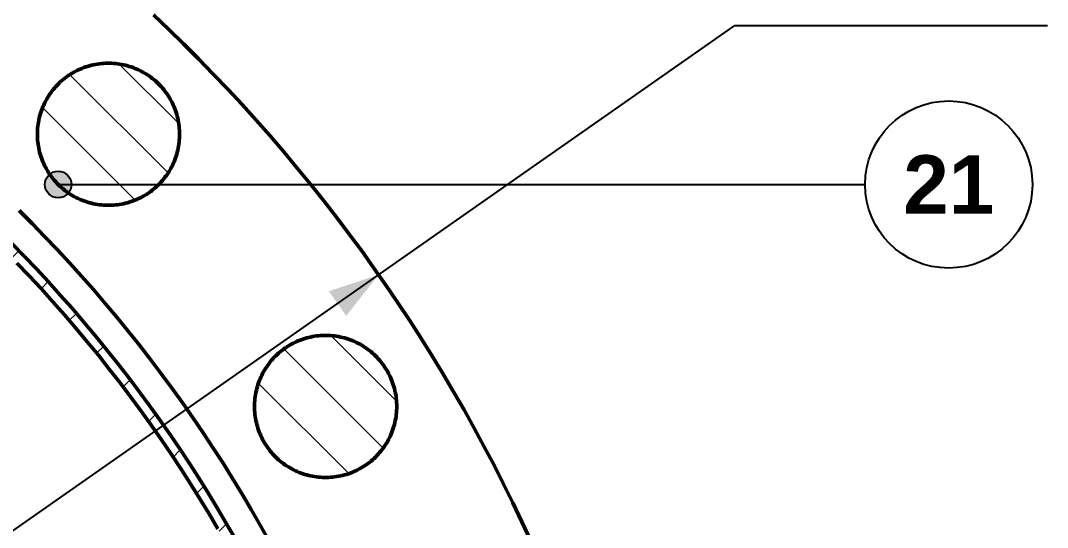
# Model space of a CAD drawing. Header units: millimetres. Extents: x 0 to 841, y 0 to 594.
# Drawn here: x 251.9 to 313.3, y 465.2 to 495.5 of the extents above; entities that cross this region are included whole.
import ezdxf
from ezdxf.enums import TextEntityAlignment as Align

# ---------------------------------------------------------------- set-up
doc = ezdxf.new("R2010")
doc.units = ezdxf.units.MM
for name, color, linetype, lineweight in [('ACH', 7, 'CONTINUOUS', 13), ('COTA', 7, 'CONTINUOUS', 25), ('FINA', 7, 'CONTINUOUS', 25), ('TXT', 7, 'CONTINUOUS', 25), ('VIS', 7, 'CONTINUOUS', 50)]:
    doc.layers.add(name, color=color, linetype=linetype, lineweight=lineweight)
doc.styles.add('STDB', font='LiberationSans-Bold.ttf')

msp = doc.modelspace()

# ---------------------------------------------------------------- hatches: boundary and pattern name
at = {"layer": 'ACH'}
h = msp.add_hatch(dxfattribs=at)
h.set_pattern_fill('ANSI31', scale=0.8)
h.paths.add_polyline_path([(275.741, 422.949), (275.73, 421.625), (275.699, 420.301), (275.647, 418.978), (275.574, 417.656), (275.481, 416.335), (275.367, 415.016), (275.232, 413.699), (275.076, 412.384), (274.9, 411.071), (274.703, 409.762), (274.485, 408.456), (274.247, 407.153), (273.989, 405.854), (273.71, 404.56), (273.411, 403.27), (273.092, 401.985), (272.753, 400.705), (272.393, 399.43), (272.014, 398.162), (271.615, 396.899), (271.196, 395.643), (270.757, 394.394), (270.299, 393.151), (269.821, 391.916), (269.324, 390.689), (268.807, 389.47), (268.272, 388.259), (267.718, 387.056), (267.144, 385.862), (266.553, 384.678), (265.942, 383.503), (265.313, 382.337), (264.666, 381.182), (264.001, 380.037), (263.318, 378.903), (262.618, 377.779), (261.899, 376.667), (261.164, 375.566), (260.411, 374.476), (259.641, 373.399), (258.854, 372.334), (258.051, 371.281), (257.231, 370.241), (256.395, 369.214), (255.543, 368.201), (254.675, 367.201), (253.792, 366.214), (252.893, 365.242), (251.979, 364.284), (251.05, 363.34), (250.106, 362.411), (249.148, 361.497), (248.176, 360.598), (247.189, 359.715), (246.189, 358.847), (245.176, 357.995), (244.149, 357.159), (243.109, 356.339), (242.056, 355.536), (240.991, 354.749), (239.914, 353.979), (238.824, 353.226), (237.723, 352.491), (236.611, 351.772), (235.487, 351.072), (234.353, 350.389), (233.208, 349.724), (232.053, 349.077), (230.887, 348.448), (229.712, 347.837), (228.528, 347.246), (227.334, 346.672), (226.131, 346.118), (224.92, 345.583), (223.701, 345.066), (222.474, 344.569), (221.239, 344.091), (219.996, 343.633), (218.747, 343.194), (217.491, 342.775), (216.228, 342.376), (214.96, 341.996), (213.685, 341.637), (212.405, 341.298), (211.12, 340.978), (209.83, 340.679), (208.536, 340.401), (207.237, 340.142), (205.934, 339.905), (204.628, 339.687), (203.319, 339.49), (202.006, 339.314), (200.691, 339.158), (199.374, 339.023), (198.055, 338.909), (196.734, 338.816), (195.412, 338.743), (194.089, 338.691), (192.765, 338.66), (191.441, 338.649), (190.117, 338.66), (188.793, 338.691), (187.47, 338.743), (186.147, 338.816), (184.827, 338.909), (183.507, 339.023), (182.19, 339.158), (180.875, 339.314), (179.563, 339.49), (178.253, 339.687), (176.947, 339.905), (175.644, 340.142), (174.346, 340.401), (173.051, 340.679), (171.761, 340.978), (170.476, 341.298), (169.196, 341.637), (167.922, 341.996), (166.653, 342.376), (165.391, 342.775), (164.134, 343.194), (162.885, 343.633), (161.643, 344.091), (160.408, 344.569), (159.18, 345.066), (157.961, 345.583), (156.75, 346.118), (155.547, 346.672), (154.354, 347.246), (153.169, 347.837), (151.994, 348.448), (150.829, 349.077), (149.674, 349.724), (148.528, 350.389), (147.394, 351.072), (146.27, 351.772), (145.158, 352.491), (144.057, 353.226), (142.968, 353.979), (141.89, 354.749), (140.825, 355.536), (139.773, 356.339), (138.733, 357.159), (137.706, 357.995), (136.692, 358.847), (135.692, 359.715), (134.706, 360.598), (133.733, 361.497), (132.775, 362.411), (131.832, 363.34), (130.903, 364.284), (129.989, 365.242), (129.09, 366.214), (128.206, 367.201), (127.338, 368.201), (126.486, 369.214), (125.65, 370.241), (124.831, 371.281), (124.027, 372.334), (123.241, 373.399), (122.471, 374.476), (121.718, 375.566), (120.982, 376.667), (120.264, 377.779), (119.563, 378.903), (118.88, 380.037), (118.215, 381.182), (117.568, 382.337), (116.939, 383.503), (116.329, 384.678), (115.737, 385.862), (115.164, 387.056), (114.609, 388.259), (114.074, 389.47), (113.558, 390.689), (113.061, 391.916), (112.583, 393.151), (112.124, 394.394), (111.686, 395.643), (111.267, 396.899), (110.867, 398.162), (110.488, 399.43), (110.128, 400.705), (109.789, 401.985), (109.47, 403.27), (109.171, 404.56), (108.892, 405.854), (108.634, 407.153), (108.396, 408.456), (108.179, 409.762), (107.982, 411.071), (107.805, 412.384), (107.65, 413.699), (107.515, 415.016), (107.401, 416.335), (107.307, 417.656), (107.234, 418.978), (107.182, 420.301), (107.151, 421.625), (107.141, 422.949), (107.151, 424.273), (107.182, 425.597), (107.234, 426.92), (107.307, 428.242), (107.401, 429.563), (107.515, 430.883), (107.65, 432.2), (107.805, 433.515), (107.982, 434.827), (108.179, 436.137), (108.396, 437.443), (108.634, 438.745), (108.892, 440.044), (109.171, 441.339), (109.47, 442.629), (109.789, 443.914), (110.128, 445.194), (110.488, 446.468), (110.867, 447.737), (111.267, 448.999), (111.686, 450.255), (112.124, 451.505), (112.583, 452.747), (113.061, 453.982), (113.558, 455.209), (114.074, 456.429), (114.609, 457.64), (115.164, 458.842), (115.737, 460.036), (116.329, 461.221), (116.939, 462.396), (117.568, 463.561), (118.215, 464.716), (118.88, 465.861), (119.563, 466.996), (120.264, 468.119), (120.982, 469.232), (121.718, 470.333), (122.471, 471.422), (123.241, 472.5), (124.027, 473.565), (124.831, 474.617), (125.65, 475.657), (126.486, 476.684), (127.338, 477.698), (128.206, 478.698), (129.09, 479.684), (129.989, 480.657), (130.903, 481.615), (131.832, 482.558), (132.775, 483.487), (133.733, 484.401), (134.706, 485.3), (135.692, 486.184), (136.692, 487.051), (137.706, 487.904), (138.733, 488.74), (139.773, 489.559), (140.825, 490.363), (141.89, 491.149), (142.968, 491.919), (144.057, 492.672), (145.158, 493.408), (146.27, 494.126), (147.394, 494.827), (148.528, 495.51), (149.674, 496.175), (150.829, 496.822), (151.994, 497.451), (153.169, 498.061), (154.354, 498.653), (155.547, 499.226), (156.75, 499.781), (157.961, 500.316), (159.18, 500.832), (160.408, 501.329), (161.643, 501.807), (162.885, 502.265), (164.134, 502.704), (165.391, 503.123), (166.653, 503.523), (167.922, 503.902), (169.196, 504.261), (170.476, 504.601), (171.761, 504.92), (173.051, 505.219), (174.346, 505.498), (175.644, 505.756), (176.947, 505.994), (178.253, 506.211), (179.563, 506.408), (180.875, 506.585), (182.19, 506.74), (183.507, 506.875), (184.827, 506.989), (186.147, 507.083), (187.47, 507.156), (188.793, 507.208), (190.117, 507.239), (191.441, 507.249), (192.765, 507.239), (194.089, 507.208), (195.412, 507.156), (196.734, 507.083), (198.055, 506.989), (199.374, 506.875), (200.691, 506.74), (202.006, 506.585), (203.319, 506.408), (204.628, 506.211), (205.934, 505.994), (207.237, 505.756), (208.536, 505.498), (209.83, 505.219), (211.12, 504.92), (212.405, 504.601), (213.685, 504.261), (214.96, 503.902), (216.228, 503.523), (217.491, 503.123), (218.747, 502.704), (219.996, 502.265), (221.239, 501.807), (222.474, 501.329), (223.701, 500.832), (224.92, 500.316), (226.131, 499.781), (227.334, 499.226), (228.528, 498.653), (229.712, 498.061), (230.887, 497.451), (232.053, 496.822), (233.208, 496.175), (234.353, 495.51), (235.487, 494.827), (236.611, 494.126), (237.723, 493.408), (238.824, 492.672), (239.914, 491.919), (240.991, 491.149), (242.056, 490.363), (243.109, 489.559), (244.149, 488.74), (245.176, 487.904), (246.189, 487.051), (247.189, 486.184), (248.176, 485.3), (249.148, 484.401), (250.106, 483.487), (251.05, 482.558), (251.979, 481.615), (252.893, 480.657), (253.792, 479.684), (254.675, 478.698), (255.543, 477.698), (256.395, 476.684), (257.231, 475.657), (258.051, 474.617), (258.854, 473.565), (259.641, 472.5), (260.411, 471.422), (261.164, 470.333), (261.899, 469.232), (262.618, 468.119), (263.318, 466.996), (264.001, 465.861), (264.666, 464.716), (265.313, 463.561), (265.942, 462.396), (266.553, 461.221), (267.144, 460.036), (267.718, 458.842), (268.272, 457.64), (268.807, 456.429), (269.324, 455.209), (269.821, 453.982), (270.299, 452.747), (270.757, 451.505), (271.196, 450.255), (271.615, 448.999), (272.014, 447.737), (272.393, 446.468), (272.753, 445.194), (273.092, 443.914), (273.411, 442.629), (273.71, 441.339), (273.989, 440.044), (274.247, 438.745), (274.485, 437.443), (274.703, 436.137), (274.9, 434.827), (275.076, 433.515), (275.232, 432.2), (275.367, 430.883), (275.481, 429.563), (275.574, 428.242), (275.647, 426.92), (275.699, 425.597), (275.73, 424.273)])
h.paths.add_polyline_path([(275.141, 422.949), (275.13, 424.264), (275.099, 425.578), (275.048, 426.892), (274.976, 428.205), (274.883, 429.516), (274.769, 430.826), (274.635, 432.134), (274.481, 433.44), (274.306, 434.743), (274.11, 436.043), (273.894, 437.34), (273.658, 438.633), (273.402, 439.923), (273.125, 441.208), (272.828, 442.489), (272.511, 443.765), (272.174, 445.035), (271.817, 446.301), (271.441, 447.56), (271.044, 448.814), (270.628, 450.061), (270.192, 451.302), (269.737, 452.535), (269.263, 453.761), (268.769, 454.98), (268.257, 456.191), (267.725, 457.393), (267.175, 458.587), (266.606, 459.772), (266.018, 460.948), (265.412, 462.115), (264.788, 463.272), (264.145, 464.419), (263.485, 465.556), (262.807, 466.682), (262.111, 467.798), (261.398, 468.902), (260.667, 469.996), (259.92, 471.077), (259.155, 472.147), (258.374, 473.204), (257.577, 474.25), (256.763, 475.282), (255.933, 476.302), (255.087, 477.308), (254.225, 478.301), (253.348, 479.28), (252.455, 480.246), (251.548, 481.197), (250.626, 482.134), (249.689, 483.056), (248.737, 483.964), (247.772, 484.856), (246.792, 485.734), (245.799, 486.595), (244.793, 487.441), (243.773, 488.271), (242.741, 489.085), (241.696, 489.883), (240.638, 490.664), (239.569, 491.428), (238.487, 492.176), (237.394, 492.906), (236.289, 493.619), (235.174, 494.315), (234.047, 494.993), (232.911, 495.654), (231.763, 496.296), (230.606, 496.92), (229.44, 497.526), (228.264, 498.114), (227.078, 498.683), (225.884, 499.234), (224.682, 499.765), (223.471, 500.278), (222.253, 500.772), (221.027, 501.246), (219.793, 501.701), (218.553, 502.137), (217.305, 502.553), (216.052, 502.949), (214.792, 503.326), (213.527, 503.683), (212.256, 504.02), (210.98, 504.337), (209.699, 504.633), (208.414, 504.91), (207.124, 505.167), (205.831, 505.403), (204.534, 505.619), (203.234, 505.814), (201.931, 505.989), (200.625, 506.144), (199.318, 506.278), (198.008, 506.391), (196.696, 506.484), (195.383, 506.556), (194.07, 506.608), (192.755, 506.639), (191.441, 506.649), (190.126, 506.639), (188.812, 506.608), (187.498, 506.556), (186.185, 506.484), (184.874, 506.391), (183.564, 506.278), (182.256, 506.144), (180.95, 505.989), (179.647, 505.814), (178.347, 505.619), (177.05, 505.403), (175.757, 505.167), (174.467, 504.91), (173.182, 504.633), (171.901, 504.337), (170.625, 504.02), (169.355, 503.683), (168.089, 503.326), (166.83, 502.949), (165.576, 502.553), (164.329, 502.137), (163.088, 501.701), (161.855, 501.246), (160.629, 500.772), (159.41, 500.278), (158.199, 499.765), (156.997, 499.234), (155.803, 498.683), (154.618, 498.114), (153.442, 497.526), (152.275, 496.92), (151.118, 496.296), (149.971, 495.654), (148.834, 494.993), (147.708, 494.315), (146.592, 493.619), (145.487, 492.906), (144.394, 492.176), (143.313, 491.428), (142.243, 490.664), (141.186, 489.883), (140.14, 489.085), (139.108, 488.271), (138.088, 487.441), (137.082, 486.595), (136.089, 485.734), (135.11, 484.856), (134.144, 483.964), (133.193, 483.056), (132.256, 482.134), (131.334, 481.197), (130.426, 480.246), (129.534, 479.28), (128.656, 478.301), (127.795, 477.308), (126.949, 476.302), (126.119, 475.282), (125.305, 474.25), (124.507, 473.204), (123.726, 472.147), (122.962, 471.077), (122.214, 469.996), (121.484, 468.902), (120.77, 467.798), (120.075, 466.682), (119.397, 465.556), (118.736, 464.419), (118.094, 463.272), (117.469, 462.115), (116.863, 460.948), (116.276, 459.772), (115.707, 458.587), (115.156, 457.393), (114.625, 456.191), (114.112, 454.98), (113.618, 453.761), (113.144, 452.535), (112.689, 451.302), (112.253, 450.061), (111.837, 448.814), (111.441, 447.56), (111.064, 446.301), (110.707, 445.035), (110.37, 443.765), (110.053, 442.489), (109.756, 441.208), (109.48, 439.923), (109.223, 438.633), (108.987, 437.34), (108.771, 436.043), (108.576, 434.743), (108.401, 433.44), (108.246, 432.134), (108.112, 430.826), (107.999, 429.516), (107.906, 428.205), (107.834, 426.892), (107.782, 425.578), (107.751, 424.264), (107.741, 422.949), (107.751, 421.635), (107.782, 420.32), (107.834, 419.006), (107.906, 417.694), (107.999, 416.382), (108.112, 415.072), (108.246, 413.764), (108.401, 412.459), (108.576, 411.156), (108.771, 409.856), (108.987, 408.559), (109.223, 407.265), (109.48, 405.976), (109.756, 404.691), (110.053, 403.41), (110.37, 402.134), (110.707, 400.863), (111.064, 399.598), (111.441, 398.338), (111.837, 397.085), (112.253, 395.837), (112.689, 394.597), (113.144, 393.363), (113.618, 392.137), (114.112, 390.919), (114.625, 389.708), (115.156, 388.505), (115.707, 387.312), (116.276, 386.126), (116.863, 384.95), (117.469, 383.784), (118.094, 382.626), (118.736, 381.479), (119.397, 380.342), (120.075, 379.216), (120.77, 378.101), (121.484, 376.996), (122.214, 375.903), (122.962, 374.821), (123.726, 373.752), (124.507, 372.694), (125.305, 371.649), (126.119, 370.616), (126.949, 369.597), (127.795, 368.59), (128.656, 367.597), (129.534, 366.618), (130.426, 365.653), (131.334, 364.701), (132.256, 363.764), (133.193, 362.842), (134.144, 361.935), (135.11, 361.042), (136.089, 360.165), (137.082, 359.303), (138.088, 358.457), (139.108, 357.627), (140.14, 356.813), (141.186, 356.016), (142.243, 355.235), (143.313, 354.47), (144.394, 353.723), (145.487, 352.992), (146.592, 352.279), (147.708, 351.583), (148.834, 350.905), (149.971, 350.245), (151.118, 349.602), (152.275, 348.978), (153.442, 348.372), (154.618, 347.784), (155.803, 347.215), (156.997, 346.665), (158.199, 346.133), (159.41, 345.621), (160.629, 345.127), (161.855, 344.653), (163.088, 344.198), (164.329, 343.762), (165.576, 343.346), (166.83, 342.949), (168.089, 342.573), (169.355, 342.216), (170.625, 341.879), (171.901, 341.562), (173.182, 341.265), (174.467, 340.988), (175.757, 340.732), (177.05, 340.496), (178.347, 340.28), (179.647, 340.084), (180.95, 339.909), (182.256, 339.755), (183.564, 339.621), (184.874, 339.507), (186.185, 339.414), (187.498, 339.342), (188.812, 339.291), (190.126, 339.26), (191.441, 339.249), (192.755, 339.26), (194.07, 339.291), (195.383, 339.342), (196.696, 339.414), (198.008, 339.507), (199.318, 339.621), (200.625, 339.755), (201.931, 339.909), (203.234, 340.084), (204.534, 340.28), (205.831, 340.496), (207.124, 340.732), (208.414, 340.988), (209.699, 341.265), (210.98, 341.562), (212.256, 341.879), (213.527, 342.216), (214.792, 342.573), (216.052, 342.949), (217.305, 343.346), (218.553, 343.762), (219.793, 344.198), (221.027, 344.653), (222.253, 345.127), (223.471, 345.621), (224.682, 346.133), (225.884, 346.665), (227.078, 347.215), (228.264, 347.784), (229.44, 348.372), (230.606, 348.978), (231.763, 349.602), (232.911, 350.245), (234.047, 350.905), (235.174, 351.583), (236.289, 352.279), (237.394, 352.992), (238.487, 353.723), (239.569, 354.47), (240.638, 355.235), (241.696, 356.016), (242.741, 356.813), (243.773, 357.627), (244.793, 358.457), (245.799, 359.303), (246.792, 360.165), (247.772, 361.042), (248.737, 361.935), (249.689, 362.842), (250.626, 363.764), (251.548, 364.701), (252.455, 365.653), (253.348, 366.618), (254.225, 367.597), (255.087, 368.59), (255.933, 369.597), (256.763, 370.616), (257.577, 371.649), (258.374, 372.694), (259.155, 373.752), (259.92, 374.821), (260.667, 375.903), (261.398, 376.996), (262.111, 378.101), (262.807, 379.216), (263.485, 380.342), (264.145, 381.479), (264.788, 382.626), (265.412, 383.784), (266.018, 384.95), (266.606, 386.126), (267.175, 387.312), (267.725, 388.505), (268.257, 389.708), (268.769, 390.919), (269.263, 392.137), (269.737, 393.363), (270.192, 394.597), (270.628, 395.837), (271.044, 397.085), (271.441, 398.338), (271.817, 399.598), (272.174, 400.863), (272.511, 402.134), (272.828, 403.41), (273.125, 404.691), (273.402, 405.976), (273.658, 407.265), (273.894, 408.559), (274.11, 409.856), (274.306, 411.156), (274.481, 412.459), (274.635, 413.764), (274.769, 415.072), (274.883, 416.382), (274.976, 417.694), (275.048, 419.006), (275.099, 420.32), (275.13, 421.635)], flags=16)
h = msp.add_hatch(dxfattribs=at)
h.set_pattern_fill('ANSI31', scale=0.8, angle=90)
h.paths.add_polyline_path([(261.452, 488.71), (261.45, 488.59), (261.445, 488.47), (261.436, 488.35), (261.424, 488.23), (261.409, 488.111), (261.39, 487.992), (261.368, 487.874), (261.343, 487.756), (261.314, 487.639), (261.283, 487.523), (261.247, 487.408), (261.209, 487.294), (261.167, 487.181), (261.122, 487.07), (261.074, 486.96), (261.023, 486.851), (260.969, 486.743), (260.912, 486.637), (260.852, 486.533), (260.789, 486.431), (260.723, 486.33), (260.654, 486.232), (260.582, 486.135), (260.508, 486.04), (260.431, 485.948), (260.352, 485.857), (260.27, 485.769), (260.185, 485.684), (260.099, 485.601), (260.009, 485.52), (259.918, 485.442), (259.824, 485.366), (259.729, 485.293), (259.631, 485.223), (259.531, 485.156), (259.43, 485.091), (259.327, 485.03), (259.222, 484.971), (259.115, 484.915), (259.007, 484.863), (258.897, 484.813), (258.786, 484.767), (258.674, 484.723), (258.561, 484.683), (258.446, 484.646), (258.331, 484.613), (258.214, 484.583), (258.097, 484.556), (257.979, 484.532), (257.861, 484.512), (257.741, 484.495), (257.622, 484.481), (257.502, 484.471), (257.382, 484.464), (257.262, 484.461), (257.141, 484.461), (257.021, 484.464), (256.901, 484.471), (256.781, 484.481), (256.662, 484.495), (256.543, 484.512), (256.424, 484.532), (256.306, 484.556), (256.189, 484.583), (256.073, 484.613), (255.957, 484.646), (255.843, 484.683), (255.729, 484.723), (255.617, 484.767), (255.506, 484.813), (255.396, 484.863), (255.288, 484.915), (255.182, 484.971), (255.077, 485.03), (254.973, 485.091), (254.872, 485.156), (254.772, 485.223), (254.674, 485.293), (254.579, 485.366), (254.485, 485.442), (254.394, 485.52), (254.305, 485.601), (254.218, 485.684), (254.133, 485.769), (254.051, 485.857), (253.972, 485.948), (253.895, 486.04), (253.821, 486.135), (253.749, 486.232), (253.68, 486.33), (253.615, 486.431), (253.551, 486.533), (253.491, 486.637), (253.434, 486.743), (253.38, 486.851), (253.329, 486.96), (253.281, 487.07), (253.236, 487.181), (253.194, 487.294), (253.156, 487.408), (253.121, 487.523), (253.089, 487.639), (253.06, 487.756), (253.035, 487.874), (253.013, 487.992), (252.994, 488.111), (252.979, 488.23), (252.967, 488.35), (252.958, 488.47), (252.953, 488.59), (252.952, 488.71), (252.953, 488.83), (252.958, 488.951), (252.967, 489.071), (252.979, 489.19), (252.994, 489.31), (253.013, 489.428), (253.035, 489.547), (253.06, 489.664), (253.089, 489.781), (253.121, 489.897), (253.156, 490.012), (253.194, 490.126), (253.236, 490.239), (253.281, 490.35), (253.329, 490.461), (253.38, 490.57), (253.434, 490.677), (253.491, 490.783), (253.551, 490.887), (253.615, 490.989), (253.68, 491.09), (253.749, 491.189), (253.821, 491.285), (253.895, 491.38), (253.972, 491.473), (254.051, 491.563), (254.133, 491.651), (254.218, 491.737), (254.305, 491.82), (254.394, 491.901), (254.485, 491.979), (254.579, 492.054), (254.674, 492.127), (254.772, 492.197), (254.872, 492.265), (254.973, 492.329), (255.077, 492.391), (255.182, 492.449), (255.288, 492.505), (255.396, 492.558), (255.506, 492.607), (255.617, 492.654), (255.729, 492.697), (255.843, 492.737), (255.957, 492.774), (256.073, 492.807), (256.189, 492.838), (256.306, 492.865), (256.424, 492.888), (256.543, 492.909), (256.662, 492.926), (256.781, 492.939), (256.901, 492.95), (257.021, 492.956), (257.141, 492.96), (257.262, 492.96), (257.382, 492.956), (257.502, 492.95), (257.622, 492.939), (257.741, 492.926), (257.861, 492.909), (257.979, 492.888), (258.097, 492.865), (258.214, 492.838), (258.331, 492.807), (258.446, 492.774), (258.561, 492.737), (258.674, 492.697), (258.786, 492.654), (258.897, 492.607), (259.007, 492.558), (259.115, 492.505), (259.222, 492.449), (259.327, 492.391), (259.43, 492.329), (259.531, 492.265), (259.631, 492.197), (259.729, 492.127), (259.824, 492.054), (259.918, 491.979), (260.009, 491.901), (260.099, 491.82), (260.185, 491.737), (260.27, 491.651), (260.352, 491.563), (260.431, 491.473), (260.508, 491.38), (260.582, 491.285), (260.654, 491.189), (260.723, 491.09), (260.789, 490.989), (260.852, 490.887), (260.912, 490.783), (260.969, 490.677), (261.023, 490.57), (261.074, 490.461), (261.122, 490.35), (261.167, 490.239), (261.209, 490.126), (261.247, 490.012), (261.283, 489.897), (261.314, 489.781), (261.343, 489.664), (261.368, 489.547), (261.39, 489.428), (261.409, 489.31), (261.424, 489.19), (261.436, 489.071), (261.445, 488.951), (261.45, 488.83)])
h = msp.add_hatch(color=7, dxfattribs=at)
h.dxf.hatch_style = 1
h.paths.add_polyline_path([(254.996, 485.705), (254.762, 486.271), (254.196, 486.505), (253.631, 486.271), (253.396, 485.705), (253.631, 485.139), (254.196, 484.905), (254.762, 485.139)])
h = msp.add_hatch(dxfattribs=at)
h.set_pattern_fill('ANSI31', scale=0.8, angle=90)
h.paths.add_polyline_path([(274.436, 472.428), (274.434, 472.308), (274.429, 472.188), (274.421, 472.068), (274.409, 471.948), (274.394, 471.829), (274.375, 471.71), (274.353, 471.592), (274.328, 471.474), (274.299, 471.357), (274.267, 471.241), (274.232, 471.126), (274.193, 471.012), (274.152, 470.9), (274.107, 470.788), (274.059, 470.678), (274.008, 470.569), (273.954, 470.461), (273.896, 470.356), (273.836, 470.251), (273.773, 470.149), (273.707, 470.048), (273.638, 469.95), (273.567, 469.853), (273.493, 469.758), (273.416, 469.666), (273.336, 469.575), (273.254, 469.487), (273.17, 469.402), (273.083, 469.319), (272.994, 469.238), (272.902, 469.16), (272.809, 469.084), (272.713, 469.011), (272.616, 468.941), (272.516, 468.874), (272.414, 468.809), (272.311, 468.748), (272.206, 468.689), (272.099, 468.633), (271.991, 468.581), (271.882, 468.531), (271.771, 468.485), (271.658, 468.441), (271.545, 468.401), (271.431, 468.365), (271.315, 468.331), (271.199, 468.301), (271.081, 468.274), (270.963, 468.25), (270.845, 468.23), (270.726, 468.213), (270.606, 468.199), (270.486, 468.189), (270.366, 468.182), (270.246, 468.179), (270.126, 468.179), (270.006, 468.182), (269.886, 468.189), (269.766, 468.199), (269.646, 468.213), (269.527, 468.23), (269.409, 468.25), (269.291, 468.274), (269.173, 468.301), (269.057, 468.331), (268.942, 468.365), (268.827, 468.401), (268.714, 468.441), (268.601, 468.485), (268.49, 468.531), (268.381, 468.581), (268.273, 468.633), (268.166, 468.689), (268.061, 468.748), (267.958, 468.809), (267.856, 468.874), (267.757, 468.941), (267.659, 469.011), (267.563, 469.084), (267.47, 469.16), (267.378, 469.238), (267.289, 469.319), (267.202, 469.402), (267.118, 469.487), (267.036, 469.575), (266.956, 469.666), (266.879, 469.758), (266.805, 469.853), (266.734, 469.95), (266.665, 470.048), (266.599, 470.149), (266.536, 470.251), (266.476, 470.356), (266.419, 470.461), (266.364, 470.569), (266.313, 470.678), (266.265, 470.788), (266.22, 470.9), (266.179, 471.012), (266.14, 471.126), (266.105, 471.241), (266.073, 471.357), (266.045, 471.474), (266.019, 471.592), (265.997, 471.71), (265.979, 471.829), (265.963, 471.948), (265.951, 472.068), (265.943, 472.188), (265.938, 472.308), (265.936, 472.428), (265.938, 472.548), (265.943, 472.669), (265.951, 472.789), (265.963, 472.908), (265.979, 473.028), (265.997, 473.146), (266.019, 473.265), (266.045, 473.382), (266.073, 473.499), (266.105, 473.615), (266.14, 473.73), (266.179, 473.844), (266.22, 473.957), (266.265, 474.069), (266.313, 474.179), (266.364, 474.288), (266.419, 474.395), (266.476, 474.501), (266.536, 474.605), (266.599, 474.708), (266.665, 474.808), (266.734, 474.907), (266.805, 475.004), (266.879, 475.098), (266.956, 475.191), (267.036, 475.281), (267.118, 475.369), (267.202, 475.455), (267.289, 475.538), (267.378, 475.619), (267.47, 475.697), (267.563, 475.772), (267.659, 475.845), (267.757, 475.915), (267.856, 475.983), (267.958, 476.047), (268.061, 476.109), (268.166, 476.167), (268.273, 476.223), (268.381, 476.276), (268.49, 476.325), (268.601, 476.372), (268.714, 476.415), (268.827, 476.455), (268.942, 476.492), (269.057, 476.526), (269.173, 476.556), (269.291, 476.583), (269.409, 476.607), (269.527, 476.627), (269.646, 476.644), (269.766, 476.657), (269.886, 476.668), (270.006, 476.674), (270.126, 476.678), (270.246, 476.678), (270.366, 476.674), (270.486, 476.668), (270.606, 476.657), (270.726, 476.644), (270.845, 476.627), (270.963, 476.607), (271.081, 476.583), (271.199, 476.556), (271.315, 476.526), (271.431, 476.492), (271.545, 476.455), (271.658, 476.415), (271.771, 476.372), (271.882, 476.325), (271.991, 476.276), (272.099, 476.223), (272.206, 476.167), (272.311, 476.109), (272.414, 476.047), (272.516, 475.983), (272.616, 475.915), (272.713, 475.845), (272.809, 475.772), (272.902, 475.697), (272.994, 475.619), (273.083, 475.538), (273.17, 475.455), (273.254, 475.369), (273.336, 475.281), (273.416, 475.191), (273.493, 475.098), (273.567, 475.004), (273.638, 474.907), (273.707, 474.808), (273.773, 474.708), (273.836, 474.605), (273.896, 474.501), (273.954, 474.395), (274.008, 474.288), (274.059, 474.179), (274.107, 474.069), (274.152, 473.957), (274.193, 473.844), (274.232, 473.73), (274.267, 473.615), (274.299, 473.499), (274.328, 473.382), (274.353, 473.265), (274.375, 473.146), (274.394, 473.028), (274.409, 472.908), (274.421, 472.789), (274.429, 472.669), (274.434, 472.548)])

# ---------------------------------------------------------------- linework, layer by layer
at = {"layer": 'COTA'}
for p, q in [((109.525, 365.592), (294.654, 495.22)), ((294.654, 495.22), (313.341, 495.22)), ((254.196, 485.705), (302.441, 485.705))]:
    msp.add_line(p, q, dxfattribs=at)
msp.add_circle((254.196, 485.705), 0.8, dxfattribs=at)
msp.add_solid([(273.356, 480.307), (270.382, 479.323), (271.415, 477.849)], dxfattribs=at)
at = {"layer": 'FINA'}
msp.add_circle((307.441, 485.705), 5, dxfattribs=at)
at = {"layer": 'VIS'}
for points in [[(282.451, 464.387), (281.923, 465.527), (281.381, 466.661), (280.825, 467.788), (280.254, 468.907), (279.67, 470.02), (279.071, 471.125), (278.459, 472.222), (277.833, 473.312), (277.193, 474.393), (276.54, 475.467), (275.873, 476.532), (275.193, 477.589), (274.5, 478.637), (273.794, 479.676), (273.075, 480.707), (272.342, 481.728), (271.597, 482.74), (270.84, 483.742), (270.07, 484.735), (269.287, 485.718), (268.492, 486.692), (267.685, 487.655), (266.866, 488.608), (266.035, 489.55), (265.192, 490.483), (264.338, 491.404), (263.472, 492.315), (262.594, 493.214), (261.706, 494.103), (260.806, 494.98), (259.895, 495.846)], [(261.452, 488.71), (261.45, 488.59), (261.445, 488.47), (261.436, 488.35), (261.424, 488.23), (261.409, 488.111), (261.39, 487.992), (261.368, 487.874), (261.343, 487.756), (261.314, 487.639), (261.283, 487.523), (261.247, 487.408), (261.209, 487.294), (261.167, 487.181), (261.122, 487.07), (261.074, 486.96), (261.023, 486.851), (260.969, 486.743), (260.912, 486.637), (260.852, 486.533), (260.789, 486.431), (260.723, 486.33), (260.654, 486.232), (260.582, 486.135), (260.508, 486.04), (260.431, 485.948), (260.352, 485.857), (260.27, 485.769), (260.185, 485.684), (260.099, 485.601), (260.009, 485.52), (259.918, 485.442), (259.824, 485.366), (259.729, 485.293), (259.631, 485.223), (259.531, 485.156), (259.43, 485.091), (259.327, 485.03), (259.222, 484.971), (259.115, 484.915), (259.007, 484.863), (258.897, 484.813), (258.786, 484.767), (258.674, 484.723), (258.561, 484.683), (258.446, 484.646), (258.331, 484.613), (258.214, 484.583), (258.097, 484.556), (257.979, 484.532), (257.861, 484.512), (257.741, 484.495), (257.622, 484.481), (257.502, 484.471), (257.382, 484.464), (257.262, 484.461), (257.141, 484.461), (257.021, 484.464), (256.901, 484.471), (256.781, 484.481), (256.662, 484.495), (256.543, 484.512), (256.424, 484.532), (256.306, 484.556), (256.189, 484.583), (256.073, 484.613), (255.957, 484.646), (255.843, 484.683), (255.729, 484.723), (255.617, 484.767), (255.506, 484.813), (255.396, 484.863), (255.288, 484.915), (255.182, 484.971), (255.077, 485.03), (254.973, 485.091), (254.872, 485.156), (254.772, 485.223), (254.674, 485.293), (254.579, 485.366), (254.485, 485.442), (254.394, 485.52), (254.305, 485.601), (254.218, 485.684), (254.133, 485.769), (254.051, 485.857), (253.972, 485.948), (253.895, 486.04), (253.821, 486.135), (253.749, 486.232), (253.68, 486.33), (253.615, 486.431), (253.551, 486.533), (253.491, 486.637), (253.434, 486.743), (253.38, 486.851), (253.329, 486.96), (253.281, 487.07), (253.236, 487.181), (253.194, 487.294), (253.156, 487.408), (253.121, 487.523), (253.089, 487.639), (253.06, 487.756), (253.035, 487.874), (253.013, 487.992), (252.994, 488.111), (252.979, 488.23), (252.967, 488.35), (252.958, 488.47), (252.953, 488.59), (252.952, 488.71), (252.953, 488.83), (252.958, 488.951), (252.967, 489.071), (252.979, 489.19), (252.994, 489.31), (253.013, 489.428), (253.035, 489.547), (253.06, 489.664), (253.089, 489.781), (253.121, 489.897), (253.156, 490.012), (253.194, 490.126), (253.236, 490.239), (253.281, 490.35), (253.329, 490.461), (253.38, 490.57), (253.434, 490.677), (253.491, 490.783), (253.551, 490.887), (253.615, 490.989), (253.68, 491.09), (253.749, 491.189), (253.821, 491.285), (253.895, 491.38), (253.972, 491.473), (254.051, 491.563), (254.133, 491.651), (254.218, 491.737), (254.305, 491.82), (254.394, 491.901), (254.485, 491.979), (254.579, 492.054), (254.674, 492.127), (254.772, 492.197), (254.872, 492.265), (254.973, 492.329), (255.077, 492.391), (255.182, 492.449), (255.288, 492.505), (255.396, 492.558), (255.506, 492.607), (255.617, 492.654), (255.729, 492.697), (255.843, 492.737), (255.957, 492.774), (256.073, 492.807), (256.189, 492.838), (256.306, 492.865), (256.424, 492.888), (256.543, 492.909), (256.662, 492.926), (256.781, 492.939), (256.901, 492.95), (257.021, 492.956), (257.141, 492.96), (257.262, 492.96), (257.382, 492.956), (257.502, 492.95), (257.622, 492.939), (257.741, 492.926), (257.861, 492.909), (257.979, 492.888), (258.097, 492.865), (258.214, 492.838), (258.331, 492.807), (258.446, 492.774), (258.561, 492.737), (258.674, 492.697), (258.786, 492.654), (258.897, 492.607), (259.007, 492.558), (259.115, 492.505), (259.222, 492.449), (259.327, 492.391), (259.43, 492.329), (259.531, 492.265), (259.631, 492.197), (259.729, 492.127), (259.824, 492.054), (259.918, 491.979), (260.009, 491.901), (260.099, 491.82), (260.185, 491.737), (260.27, 491.651), (260.352, 491.563), (260.431, 491.473), (260.508, 491.38), (260.582, 491.285), (260.654, 491.189), (260.723, 491.09), (260.789, 490.989), (260.852, 490.887), (260.912, 490.783), (260.969, 490.677), (261.023, 490.57), (261.074, 490.461), (261.122, 490.35), (261.167, 490.239), (261.209, 490.126), (261.247, 490.012), (261.283, 489.897), (261.314, 489.781), (261.343, 489.664), (261.368, 489.547), (261.39, 489.428), (261.409, 489.31), (261.424, 489.19), (261.436, 489.071), (261.445, 488.951), (261.45, 488.83), (261.452, 488.71)], [(266.803, 464.38), (266.276, 465.324), (265.738, 466.261), (265.188, 467.191), (264.626, 468.114), (264.053, 469.03), (263.468, 469.939), (262.872, 470.841), (262.264, 471.734), (261.646, 472.62), (261.016, 473.499), (260.375, 474.369), (259.724, 475.231), (259.061, 476.085), (258.388, 476.931), (257.705, 477.768), (257.011, 478.596), (256.306, 479.416), (255.592, 480.226), (254.867, 481.028), (254.132, 481.82), (253.387, 482.603), (252.633, 483.377), (251.869, 484.141)], [(251.423, 482.183), (252.163, 481.424), (252.893, 480.657), (253.613, 479.88), (254.324, 479.094), (255.024, 478.299), (255.715, 477.496), (256.395, 476.684), (257.065, 475.864), (257.725, 475.035), (258.374, 474.198), (259.013, 473.353), (259.641, 472.5), (260.258, 471.639), (260.864, 470.77), (261.46, 469.894), (262.044, 469.01), (262.618, 468.119), (263.18, 467.221), (263.73, 466.316), (264.269, 465.405), (264.797, 464.486)], [(251.731, 481.008), (252.455, 480.246), (253.171, 479.475), (253.876, 478.694), (254.572, 477.905), (255.257, 477.108), (255.933, 476.302), (256.598, 475.487), (257.253, 474.664), (257.898, 473.833), (258.532, 472.994), (259.155, 472.147), (259.768, 471.292), (260.37, 470.43), (260.962, 469.56), (261.542, 468.682), (262.111, 467.798), (262.669, 466.906), (263.216, 466.008), (263.751, 465.103)], [(274.436, 472.428), (274.434, 472.308), (274.429, 472.188), (274.421, 472.068), (274.409, 471.948), (274.394, 471.829), (274.375, 471.71), (274.353, 471.592), (274.328, 471.474), (274.299, 471.357), (274.267, 471.241), (274.232, 471.126), (274.193, 471.012), (274.152, 470.9), (274.107, 470.788), (274.059, 470.678), (274.008, 470.569), (273.954, 470.461), (273.896, 470.356), (273.836, 470.251), (273.773, 470.149), (273.707, 470.048), (273.638, 469.95), (273.567, 469.853), (273.493, 469.758), (273.416, 469.666), (273.336, 469.575), (273.254, 469.487), (273.17, 469.402), (273.083, 469.319), (272.994, 469.238), (272.902, 469.16), (272.809, 469.084), (272.713, 469.011), (272.616, 468.941), (272.516, 468.874), (272.414, 468.809), (272.311, 468.748), (272.206, 468.689), (272.099, 468.633), (271.991, 468.581), (271.882, 468.531), (271.771, 468.485), (271.658, 468.441), (271.545, 468.401), (271.431, 468.365), (271.315, 468.331), (271.199, 468.301), (271.081, 468.274), (270.963, 468.25), (270.845, 468.23), (270.726, 468.213), (270.606, 468.199), (270.486, 468.189), (270.366, 468.182), (270.246, 468.179), (270.126, 468.179), (270.006, 468.182), (269.886, 468.189), (269.766, 468.199), (269.646, 468.213), (269.527, 468.23), (269.409, 468.25), (269.291, 468.274), (269.173, 468.301), (269.057, 468.331), (268.942, 468.365), (268.827, 468.401), (268.714, 468.441), (268.601, 468.485), (268.49, 468.531), (268.381, 468.581), (268.273, 468.633), (268.166, 468.689), (268.061, 468.748), (267.958, 468.809), (267.856, 468.874), (267.757, 468.941), (267.659, 469.011), (267.563, 469.084), (267.47, 469.16), (267.378, 469.238), (267.289, 469.319), (267.202, 469.402), (267.118, 469.487), (267.036, 469.575), (266.956, 469.666), (266.879, 469.758), (266.805, 469.853), (266.734, 469.95), (266.665, 470.048), (266.599, 470.149), (266.536, 470.251), (266.476, 470.356), (266.419, 470.461), (266.364, 470.569), (266.313, 470.678), (266.265, 470.788), (266.22, 470.9), (266.179, 471.012), (266.14, 471.126), (266.105, 471.241), (266.073, 471.357), (266.045, 471.474), (266.019, 471.592), (265.997, 471.71), (265.979, 471.829), (265.963, 471.948), (265.951, 472.068), (265.943, 472.188), (265.938, 472.308), (265.936, 472.428), (265.938, 472.548), (265.943, 472.669), (265.951, 472.789), (265.963, 472.908), (265.979, 473.028), (265.997, 473.146), (266.019, 473.265), (266.045, 473.382), (266.073, 473.499), (266.105, 473.615), (266.14, 473.73), (266.179, 473.844), (266.22, 473.957), (266.265, 474.069), (266.313, 474.179), (266.364, 474.288), (266.419, 474.395), (266.476, 474.501), (266.536, 474.605), (266.599, 474.708), (266.665, 474.808), (266.734, 474.907), (266.805, 475.004), (266.879, 475.098), (266.956, 475.191), (267.036, 475.281), (267.118, 475.369), (267.202, 475.455), (267.289, 475.538), (267.378, 475.619), (267.47, 475.697), (267.563, 475.772), (267.659, 475.845), (267.757, 475.915), (267.856, 475.983), (267.958, 476.047), (268.061, 476.109), (268.166, 476.167), (268.273, 476.223), (268.381, 476.276), (268.49, 476.325), (268.601, 476.372), (268.714, 476.415), (268.827, 476.455), (268.942, 476.492), (269.057, 476.526), (269.173, 476.556), (269.291, 476.583), (269.409, 476.607), (269.527, 476.627), (269.646, 476.644), (269.766, 476.657), (269.886, 476.668), (270.006, 476.674), (270.126, 476.678), (270.246, 476.678), (270.366, 476.674), (270.486, 476.668), (270.606, 476.657), (270.726, 476.644), (270.845, 476.627), (270.963, 476.607), (271.081, 476.583), (271.199, 476.556), (271.315, 476.526), (271.431, 476.492), (271.545, 476.455), (271.658, 476.415), (271.771, 476.372), (271.882, 476.325), (271.991, 476.276), (272.099, 476.223), (272.206, 476.167), (272.311, 476.109), (272.414, 476.047), (272.516, 475.983), (272.616, 475.915), (272.713, 475.845), (272.809, 475.772), (272.902, 475.697), (272.994, 475.619), (273.083, 475.538), (273.17, 475.455), (273.254, 475.369), (273.336, 475.281), (273.416, 475.191), (273.493, 475.098), (273.567, 475.004), (273.638, 474.907), (273.707, 474.808), (273.773, 474.708), (273.836, 474.605), (273.896, 474.501), (273.954, 474.395), (274.008, 474.288), (274.059, 474.179), (274.107, 474.069), (274.152, 473.957), (274.193, 473.844), (274.232, 473.73), (274.267, 473.615), (274.299, 473.499), (274.328, 473.382), (274.353, 473.265), (274.375, 473.146), (274.394, 473.028), (274.409, 472.908), (274.421, 472.789), (274.429, 472.669), (274.434, 472.548), (274.436, 472.428)]]:
    msp.add_lwpolyline(points, dxfattribs=at)

# ---------------------------------------------------------------- texts
at = {"layer": 'TXT', "style": 'STDB'}
msp.add_text('21', height=3.5, dxfattribs=at).set_placement((307.441, 485.705), align=Align.MIDDLE_CENTER)

doc.saveas('drawing.dxf')
